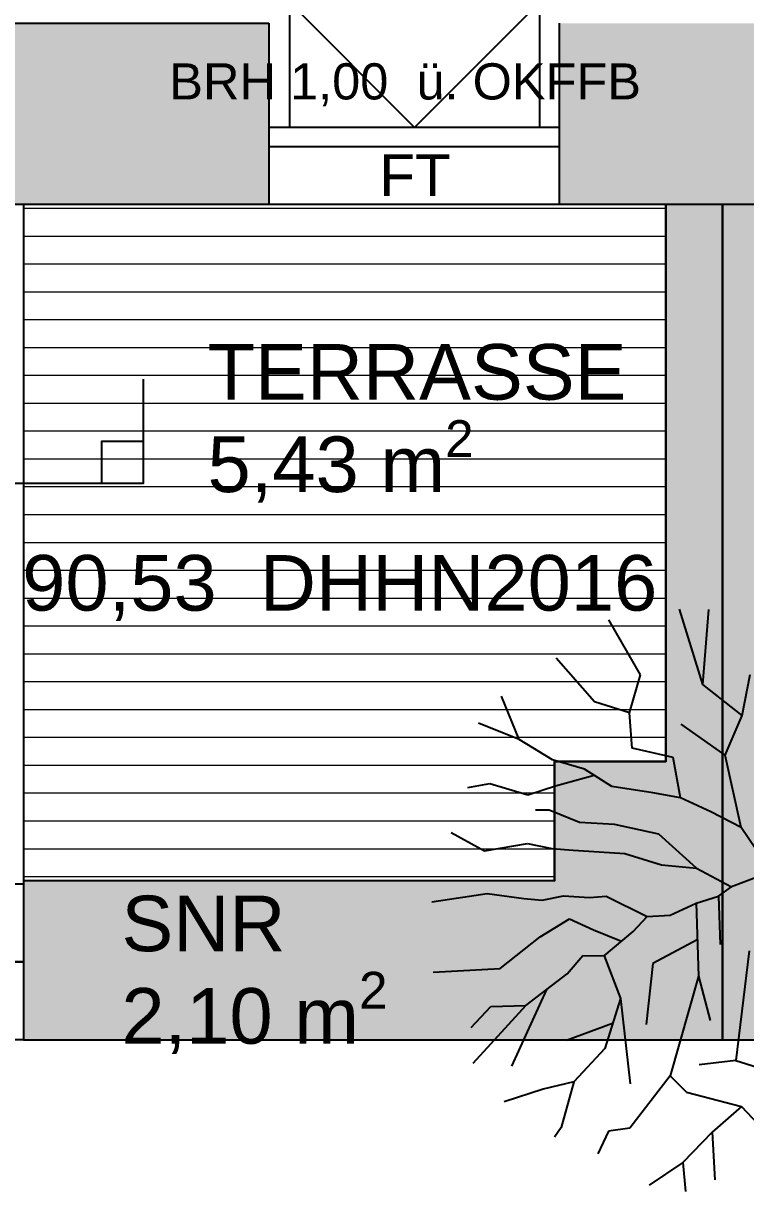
# Model space of a CAD drawing. Header units: centimetres. Extents: x 0 to 44.8, y 0 to 29.7.
# Drawn here: x 10.677 to 13.273, y 10.798 to 14.993 of the extents above; entities that cross this region are included whole.
import ezdxf
from ezdxf.xclip import XClip

# ---------------------------------------------------------------- set-up
doc = ezdxf.new("R2010")
doc.units = ezdxf.units.CM
doc.header["$MEASUREMENT"] = 0
doc.header["$XCLIPFRAME"] = 0
doc.linetypes.add('Strichlinie_ eng', pattern=[0.23, 0.15, -0.08])
for name, color, linetype in [('A-Bemaßung 1_100', 7, 'Continuous'), ('A-Bäume Pflanzen.Neu', 7, 'Continuous'), ('A-Fenster Türen', 7, 'Continuous'), ('A-Räume NEU.Neu', 7, 'Continuous'), ('A-Schraffuren', 7, 'Continuous'), ('A-Treppen', 7, 'Continuous'), ('FENSTERÖFFNUNG', 7, 'Continuous'), ('Layout-Zeichnung.Layout', 7, 'Continuous'), ('Neubau_A-Balkon.Neu', 7, 'Continuous'), ('Neubau_A-Fenster Türen', 7, 'Continuous'), ('Neubau_A-Treppen', 7, 'Continuous'), ('Neubau_A-Wand Aussen', 7, 'Continuous'), ('Wand', 7, 'Continuous')]:
    doc.layers.add(name, color=color, linetype=linetype)
doc.styles.add('ERSTELLTER_STIL_3', font='')
doc.styles.get('ERSTELLTER_STIL_3').set_extended_font_data('Arial')

# ---------------------------------------------------------------- blocks, each defined once
blk = doc.blocks.new('*X6')
at = {"layer": 'A-Räume NEU.Neu', "color": 33, "linetype": 'Continuous', "lineweight": 18, "ltscale": 10, "true_color": 0xa88f73}
for p, q in [((10.8315, 14.3279), (10.677, 14.3279)), ((10.8315, 14.3279), (10.677, 14.3279)), ((11.0815, 14.3279), (10.8315, 14.3279)), ((11.0815, 14.3279), (10.8315, 14.3279)), ((11.3315, 14.3279), (11.0815, 14.3279)), ((11.3315, 14.3279), (11.0815, 14.3279)), ((11.5815, 14.3279), (11.3315, 14.3279)), ((11.5815, 14.3279), (11.3315, 14.3279)), ((11.8315, 14.3279), (11.5815, 14.3279)), ((11.8315, 14.3279), (11.5815, 14.3279)), ((12.0815, 14.3279), (11.8315, 14.3279)), ((12.0815, 14.3279), (11.8315, 14.3279)), ((12.3315, 14.3279), (12.0815, 14.3279)), ((12.3315, 14.3279), (12.0815, 14.3279)), ((12.5815, 14.3279), (12.3315, 14.3279)), ((12.5815, 14.3279), (12.3315, 14.3279)), ((12.8315, 14.3279), (12.5815, 14.3279)), ((12.8315, 14.3279), (12.5815, 14.3279)), ((12.9861, 14.3279), (12.8315, 14.3279)), ((12.9861, 14.3279), (12.8315, 14.3279)), ((10.8315, 14.2279), (10.677, 14.2279)), ((10.8315, 14.2279), (10.677, 14.2279)), ((11.0815, 14.2279), (10.8315, 14.2279)), ((11.0815, 14.2279), (10.8315, 14.2279)), ((11.3315, 14.2279), (11.0815, 14.2279)), ((11.3315, 14.2279), (11.0815, 14.2279)), ((11.5815, 14.2279), (11.3315, 14.2279)), ((11.5815, 14.2279), (11.3315, 14.2279)), ((11.8315, 14.2279), (11.5815, 14.2279)), ((11.8315, 14.2279), (11.5815, 14.2279)), ((12.0815, 14.2279), (11.8315, 14.2279)), ((12.0815, 14.2279), (11.8315, 14.2279)), ((12.3315, 14.2279), (12.0815, 14.2279)), ((12.3315, 14.2279), (12.0815, 14.2279)), ((12.5815, 14.2279), (12.3315, 14.2279)), ((12.5815, 14.2279), (12.3315, 14.2279)), ((12.8315, 14.2279), (12.5815, 14.2279)), ((12.8315, 14.2279), (12.5815, 14.2279)), ((12.9861, 14.2279), (12.8315, 14.2279)), ((12.9861, 14.2279), (12.8315, 14.2279)), ((10.8315, 14.1279), (10.677, 14.1279)), ((10.8315, 14.1279), (10.677, 14.1279)), ((11.0815, 14.1279), (10.8315, 14.1279)), ((11.0815, 14.1279), (10.8315, 14.1279)), ((11.3315, 14.1279), (11.0815, 14.1279)), ((11.3315, 14.1279), (11.0815, 14.1279)), ((11.5815, 14.1279), (11.3315, 14.1279)), ((11.5815, 14.1279), (11.3315, 14.1279)), ((11.8315, 14.1279), (11.5815, 14.1279)), ((11.8315, 14.1279), (11.5815, 14.1279)), ((12.0815, 14.1279), (11.8315, 14.1279)), ((12.0815, 14.1279), (11.8315, 14.1279)), ((12.3315, 14.1279), (12.0815, 14.1279)), ((12.3315, 14.1279), (12.0815, 14.1279)), ((12.5815, 14.1279), (12.3315, 14.1279)), ((12.5815, 14.1279), (12.3315, 14.1279)), ((12.8315, 14.1279), (12.5815, 14.1279)), ((12.8315, 14.1279), (12.5815, 14.1279)), ((12.9861, 14.1279), (12.8315, 14.1279)), ((12.9861, 14.1279), (12.8315, 14.1279)), ((10.8315, 14.0279), (10.677, 14.0279)), ((10.8315, 14.0279), (10.677, 14.0279)), ((11.0815, 14.0279), (10.8315, 14.0279)), ((11.0815, 14.0279), (10.8315, 14.0279)), ((11.3315, 14.0279), (11.0815, 14.0279)), ((11.3315, 14.0279), (11.0815, 14.0279)), ((11.5815, 14.0279), (11.3315, 14.0279)), ((11.5815, 14.0279), (11.3315, 14.0279)), ((11.8315, 14.0279), (11.5815, 14.0279)), ((11.8315, 14.0279), (11.5815, 14.0279)), ((12.0815, 14.0279), (11.8315, 14.0279)), ((12.0815, 14.0279), (11.8315, 14.0279)), ((12.3315, 14.0279), (12.0815, 14.0279)), ((12.3315, 14.0279), (12.0815, 14.0279)), ((12.5815, 14.0279), (12.3315, 14.0279)), ((12.5815, 14.0279), (12.3315, 14.0279)), ((12.8315, 14.0279), (12.5815, 14.0279)), ((12.8315, 14.0279), (12.5815, 14.0279)), ((12.9861, 14.0279), (12.8315, 14.0279)), ((12.9861, 14.0279), (12.8315, 14.0279)), ((10.8315, 13.9279), (10.677, 13.9279)), ((10.8315, 13.9279), (10.677, 13.9279)), ((11.0815, 13.9279), (10.8315, 13.9279)), ((11.0815, 13.9279), (10.8315, 13.9279)), ((11.3315, 13.9279), (11.0815, 13.9279)), ((11.3315, 13.9279), (11.0815, 13.9279)), ((11.5815, 13.9279), (11.3315, 13.9279)), ((11.5815, 13.9279), (11.3315, 13.9279)), ((11.8315, 13.9279), (11.5815, 13.9279)), ((11.8315, 13.9279), (11.5815, 13.9279)), ((12.0815, 13.9279), (11.8315, 13.9279)), ((12.0815, 13.9279), (11.8315, 13.9279)), ((12.3315, 13.9279), (12.0815, 13.9279)), ((12.3315, 13.9279), (12.0815, 13.9279)), ((12.5815, 13.9279), (12.3315, 13.9279)), ((12.5815, 13.9279), (12.3315, 13.9279)), ((12.8315, 13.9279), (12.5815, 13.9279)), ((12.8315, 13.9279), (12.5815, 13.9279)), ((12.9861, 13.9279), (12.8315, 13.9279)), ((12.9861, 13.9279), (12.8315, 13.9279)), ((10.8315, 13.8279), (10.677, 13.8279)), ((10.8315, 13.8279), (10.677, 13.8279)), ((11.0815, 13.8279), (10.8315, 13.8279)), ((11.0815, 13.8279), (10.8315, 13.8279)), ((11.3315, 13.8279), (11.0815, 13.8279)), ((11.3315, 13.8279), (11.0815, 13.8279)), ((11.5815, 13.8279), (11.3315, 13.8279)), ((11.5815, 13.8279), (11.3315, 13.8279)), ((11.8315, 13.8279), (11.5815, 13.8279)), ((11.8315, 13.8279), (11.5815, 13.8279)), ((12.0815, 13.8279), (11.8315, 13.8279)), ((12.0815, 13.8279), (11.8315, 13.8279)), ((12.3315, 13.8279), (12.0815, 13.8279)), ((12.3315, 13.8279), (12.0815, 13.8279)), ((12.5815, 13.8279), (12.3315, 13.8279)), ((12.5815, 13.8279), (12.3315, 13.8279)), ((12.8315, 13.8279), (12.5815, 13.8279)), ((12.8315, 13.8279), (12.5815, 13.8279)), ((12.9861, 13.8279), (12.8315, 13.8279)), ((12.9861, 13.8279), (12.8315, 13.8279)), ((10.8315, 13.7279), (10.677, 13.7279)), ((10.8315, 13.7279), (10.677, 13.7279)), ((11.0815, 13.7279), (10.8315, 13.7279)), ((11.0815, 13.7279), (10.8315, 13.7279)), ((11.3315, 13.7279), (11.0815, 13.7279)), ((11.3315, 13.7279), (11.0815, 13.7279)), ((11.5815, 13.7279), (11.3315, 13.7279)), ((11.5815, 13.7279), (11.3315, 13.7279)), ((11.8315, 13.7279), (11.5815, 13.7279)), ((11.8315, 13.7279), (11.5815, 13.7279)), ((12.0815, 13.7279), (11.8315, 13.7279)), ((12.0815, 13.7279), (11.8315, 13.7279)), ((12.3315, 13.7279), (12.0815, 13.7279)), ((12.3315, 13.7279), (12.0815, 13.7279)), ((12.5815, 13.7279), (12.3315, 13.7279)), ((12.5815, 13.7279), (12.3315, 13.7279)), ((12.8315, 13.7279), (12.5815, 13.7279)), ((12.8315, 13.7279), (12.5815, 13.7279)), ((12.9861, 13.7279), (12.8315, 13.7279)), ((12.9861, 13.7279), (12.8315, 13.7279)), ((10.8315, 13.6279), (10.677, 13.6279)), ((10.8315, 13.6279), (10.677, 13.6279)), ((11.0815, 13.6279), (10.8315, 13.6279)), ((11.0815, 13.6279), (10.8315, 13.6279)), ((11.3315, 13.6279), (11.0815, 13.6279)), ((11.3315, 13.6279), (11.0815, 13.6279)), ((11.5815, 13.6279), (11.3315, 13.6279)), ((11.5815, 13.6279), (11.3315, 13.6279)), ((11.8315, 13.6279), (11.5815, 13.6279)), ((11.8315, 13.6279), (11.5815, 13.6279)), ((12.0815, 13.6279), (11.8315, 13.6279)), ((12.0815, 13.6279), (11.8315, 13.6279)), ((12.3315, 13.6279), (12.0815, 13.6279)), ((12.3315, 13.6279), (12.0815, 13.6279)), ((12.5815, 13.6279), (12.3315, 13.6279)), ((12.5815, 13.6279), (12.3315, 13.6279)), ((12.8315, 13.6279), (12.5815, 13.6279)), ((12.8315, 13.6279), (12.5815, 13.6279)), ((12.9861, 13.6279), (12.8315, 13.6279)), ((12.9861, 13.6279), (12.8315, 13.6279)), ((10.8315, 13.5279), (10.677, 13.5279)), ((10.8315, 13.5279), (10.677, 13.5279)), ((11.0815, 13.5279), (10.8315, 13.5279)), ((11.0815, 13.5279), (10.8315, 13.5279)), ((11.3315, 13.5279), (11.0815, 13.5279)), ((11.3315, 13.5279), (11.0815, 13.5279)), ((11.5815, 13.5279), (11.3315, 13.5279)), ((11.5815, 13.5279), (11.3315, 13.5279)), ((11.8315, 13.5279), (11.5815, 13.5279)), ((11.8315, 13.5279), (11.5815, 13.5279)), ((12.0815, 13.5279), (11.8315, 13.5279)), ((12.0815, 13.5279), (11.8315, 13.5279)), ((12.3315, 13.5279), (12.0815, 13.5279)), ((12.3315, 13.5279), (12.0815, 13.5279)), ((12.5815, 13.5279), (12.3315, 13.5279)), ((12.5815, 13.5279), (12.3315, 13.5279)), ((12.8315, 13.5279), (12.5815, 13.5279)), ((12.8315, 13.5279), (12.5815, 13.5279)), ((12.9861, 13.5279), (12.8315, 13.5279)), ((12.9861, 13.5279), (12.8315, 13.5279)), ((10.8315, 13.4279), (10.677, 13.4279)), ((10.8315, 13.4279), (10.677, 13.4279)), ((11.0815, 13.4279), (10.8315, 13.4279)), ((11.0815, 13.4279), (10.8315, 13.4279)), ((11.3315, 13.4279), (11.0815, 13.4279)), ((11.3315, 13.4279), (11.0815, 13.4279)), ((11.5815, 13.4279), (11.3315, 13.4279)), ((11.5815, 13.4279), (11.3315, 13.4279)), ((11.8315, 13.4279), (11.5815, 13.4279)), ((11.8315, 13.4279), (11.5815, 13.4279)), ((12.0815, 13.4279), (11.8315, 13.4279)), ((12.0815, 13.4279), (11.8315, 13.4279)), ((12.3315, 13.4279), (12.0815, 13.4279)), ((12.3315, 13.4279), (12.0815, 13.4279)), ((12.5815, 13.4279), (12.3315, 13.4279)), ((12.5815, 13.4279), (12.3315, 13.4279)), ((12.8315, 13.4279), (12.5815, 13.4279)), ((12.8315, 13.4279), (12.5815, 13.4279)), ((12.9861, 13.4279), (12.8315, 13.4279)), ((12.9861, 13.4279), (12.8315, 13.4279)), ((10.8315, 13.3279), (10.677, 13.3279)), ((10.8315, 13.3279), (10.677, 13.3279)), ((11.0815, 13.3279), (10.8315, 13.3279)), ((11.0815, 13.3279), (10.8315, 13.3279)), ((11.3315, 13.3279), (11.0815, 13.3279)), ((11.3315, 13.3279), (11.0815, 13.3279)), ((11.5815, 13.3279), (11.3315, 13.3279)), ((11.5815, 13.3279), (11.3315, 13.3279)), ((11.8315, 13.3279), (11.5815, 13.3279)), ((11.8315, 13.3279), (11.5815, 13.3279)), ((12.0815, 13.3279), (11.8315, 13.3279)), ((12.0815, 13.3279), (11.8315, 13.3279)), ((12.3315, 13.3279), (12.0815, 13.3279)), ((12.3315, 13.3279), (12.0815, 13.3279)), ((12.5815, 13.3279), (12.3315, 13.3279)), ((12.5815, 13.3279), (12.3315, 13.3279)), ((12.8315, 13.3279), (12.5815, 13.3279)), ((12.8315, 13.3279), (12.5815, 13.3279)), ((12.9861, 13.3279), (12.8315, 13.3279)), ((12.9861, 13.3279), (12.8315, 13.3279)), ((10.8315, 13.2279), (10.677, 13.2279)), ((10.8315, 13.2279), (10.677, 13.2279)), ((11.0815, 13.2279), (10.8315, 13.2279)), ((11.0815, 13.2279), (10.8315, 13.2279)), ((11.3315, 13.2279), (11.0815, 13.2279)), ((11.3315, 13.2279), (11.0815, 13.2279)), ((11.5815, 13.2279), (11.3315, 13.2279)), ((11.5815, 13.2279), (11.3315, 13.2279)), ((11.8315, 13.2279), (11.5815, 13.2279)), ((11.8315, 13.2279), (11.5815, 13.2279)), ((12.0815, 13.2279), (11.8315, 13.2279)), ((12.0815, 13.2279), (11.8315, 13.2279)), ((12.3315, 13.2279), (12.0815, 13.2279)), ((12.3315, 13.2279), (12.0815, 13.2279)), ((12.5815, 13.2279), (12.3315, 13.2279)), ((12.5815, 13.2279), (12.3315, 13.2279)), ((12.8315, 13.2279), (12.5815, 13.2279)), ((12.8315, 13.2279), (12.5815, 13.2279)), ((12.9861, 13.2279), (12.8315, 13.2279)), ((12.9861, 13.2279), (12.8315, 13.2279)), ((10.8315, 13.1279), (10.677, 13.1279)), ((10.8315, 13.1279), (10.677, 13.1279)), ((11.0815, 13.1279), (10.8315, 13.1279)), ((11.0815, 13.1279), (10.8315, 13.1279)), ((11.3315, 13.1279), (11.0815, 13.1279)), ((11.3315, 13.1279), (11.0815, 13.1279)), ((11.5815, 13.1279), (11.3315, 13.1279)), ((11.5815, 13.1279), (11.3315, 13.1279)), ((11.8315, 13.1279), (11.5815, 13.1279)), ((11.8315, 13.1279), (11.5815, 13.1279)), ((12.0815, 13.1279), (11.8315, 13.1279)), ((12.0815, 13.1279), (11.8315, 13.1279)), ((12.3315, 13.1279), (12.0815, 13.1279)), ((12.3315, 13.1279), (12.0815, 13.1279)), ((12.5815, 13.1279), (12.3315, 13.1279)), ((12.5815, 13.1279), (12.3315, 13.1279)), ((12.8315, 13.1279), (12.5815, 13.1279)), ((12.8315, 13.1279), (12.5815, 13.1279)), ((12.9861, 13.1279), (12.8315, 13.1279)), ((12.9861, 13.1279), (12.8315, 13.1279)), ((10.8315, 13.0279), (10.677, 13.0279)), ((10.8315, 13.0279), (10.677, 13.0279)), ((11.0815, 13.0279), (10.8315, 13.0279)), ((11.0815, 13.0279), (10.8315, 13.0279)), ((11.3315, 13.0279), (11.0815, 13.0279)), ((11.3315, 13.0279), (11.0815, 13.0279)), ((11.5815, 13.0279), (11.3315, 13.0279)), ((11.5815, 13.0279), (11.3315, 13.0279)), ((11.8315, 13.0279), (11.5815, 13.0279)), ((11.8315, 13.0279), (11.5815, 13.0279)), ((12.0815, 13.0279), (11.8315, 13.0279)), ((12.0815, 13.0279), (11.8315, 13.0279)), ((12.3315, 13.0279), (12.0815, 13.0279)), ((12.3315, 13.0279), (12.0815, 13.0279)), ((12.5815, 13.0279), (12.3315, 13.0279)), ((12.5815, 13.0279), (12.3315, 13.0279)), ((12.8315, 13.0279), (12.5815, 13.0279)), ((12.8315, 13.0279), (12.5815, 13.0279)), ((12.9861, 13.0279), (12.8315, 13.0279)), ((12.9861, 13.0279), (12.8315, 13.0279)), ((10.8315, 12.9279), (10.677, 12.9279)), ((10.8315, 12.9279), (10.677, 12.9279)), ((11.0815, 12.9279), (10.8315, 12.9279)), ((11.0815, 12.9279), (10.8315, 12.9279)), ((11.3315, 12.9279), (11.0815, 12.9279)), ((11.3315, 12.9279), (11.0815, 12.9279)), ((11.5815, 12.9279), (11.3315, 12.9279)), ((11.5815, 12.9279), (11.3315, 12.9279)), ((11.8315, 12.9279), (11.5815, 12.9279)), ((11.8315, 12.9279), (11.5815, 12.9279)), ((12.0815, 12.9279), (11.8315, 12.9279)), ((12.0815, 12.9279), (11.8315, 12.9279)), ((12.3315, 12.9279), (12.0815, 12.9279)), ((12.3315, 12.9279), (12.0815, 12.9279)), ((12.5815, 12.9279), (12.3315, 12.9279)), ((12.5815, 12.9279), (12.3315, 12.9279)), ((12.8315, 12.9279), (12.5815, 12.9279)), ((12.8315, 12.9279), (12.5815, 12.9279)), ((12.9861, 12.9279), (12.8315, 12.9279)), ((12.9861, 12.9279), (12.8315, 12.9279)), ((10.8315, 12.8279), (10.677, 12.8279)), ((10.8315, 12.8279), (10.677, 12.8279)), ((11.0815, 12.8279), (10.8315, 12.8279)), ((11.0815, 12.8279), (10.8315, 12.8279)), ((11.3315, 12.8279), (11.0815, 12.8279)), ((11.3315, 12.8279), (11.0815, 12.8279)), ((11.5815, 12.8279), (11.3315, 12.8279)), ((11.5815, 12.8279), (11.3315, 12.8279)), ((11.8315, 12.8279), (11.5815, 12.8279)), ((11.8315, 12.8279), (11.5815, 12.8279)), ((12.0815, 12.8279), (11.8315, 12.8279)), ((12.0815, 12.8279), (11.8315, 12.8279)), ((12.3315, 12.8279), (12.0815, 12.8279)), ((12.3315, 12.8279), (12.0815, 12.8279)), ((12.5815, 12.8279), (12.3315, 12.8279)), ((12.5815, 12.8279), (12.3315, 12.8279)), ((12.8315, 12.8279), (12.5815, 12.8279)), ((12.8315, 12.8279), (12.5815, 12.8279)), ((12.9861, 12.8279), (12.8315, 12.8279)), ((12.9861, 12.8279), (12.8315, 12.8279)), ((10.8315, 12.7279), (10.677, 12.7279)), ((10.8315, 12.7279), (10.677, 12.7279)), ((11.0815, 12.7279), (10.8315, 12.7279)), ((11.0815, 12.7279), (10.8315, 12.7279)), ((11.3315, 12.7279), (11.0815, 12.7279)), ((11.3315, 12.7279), (11.0815, 12.7279)), ((11.5815, 12.7279), (11.3315, 12.7279)), ((11.5815, 12.7279), (11.3315, 12.7279)), ((11.8315, 12.7279), (11.5815, 12.7279)), ((11.8315, 12.7279), (11.5815, 12.7279)), ((12.0815, 12.7279), (11.8315, 12.7279)), ((12.0815, 12.7279), (11.8315, 12.7279)), ((12.3315, 12.7279), (12.0815, 12.7279)), ((12.3315, 12.7279), (12.0815, 12.7279)), ((12.5815, 12.7279), (12.3315, 12.7279)), ((12.5815, 12.7279), (12.3315, 12.7279)), ((12.8315, 12.7279), (12.5815, 12.7279)), ((12.8315, 12.7279), (12.5815, 12.7279)), ((12.9861, 12.7279), (12.8315, 12.7279)), ((12.9861, 12.7279), (12.8315, 12.7279)), ((10.8315, 12.6279), (10.677, 12.6279)), ((10.8315, 12.6279), (10.677, 12.6279)), ((11.0815, 12.6279), (10.8315, 12.6279)), ((11.0815, 12.6279), (10.8315, 12.6279)), ((11.3315, 12.6279), (11.0815, 12.6279)), ((11.3315, 12.6279), (11.0815, 12.6279)), ((11.5815, 12.6279), (11.3315, 12.6279)), ((11.5815, 12.6279), (11.3315, 12.6279)), ((11.8315, 12.6279), (11.5815, 12.6279)), ((11.8315, 12.6279), (11.5815, 12.6279)), ((12.0815, 12.6279), (11.8315, 12.6279)), ((12.0815, 12.6279), (11.8315, 12.6279)), ((12.3315, 12.6279), (12.0815, 12.6279)), ((12.3315, 12.6279), (12.0815, 12.6279)), ((12.5815, 12.6279), (12.3315, 12.6279)), ((12.5815, 12.6279), (12.3315, 12.6279)), ((12.8315, 12.6279), (12.5815, 12.6279)), ((12.8315, 12.6279), (12.5815, 12.6279)), ((12.9861, 12.6279), (12.8315, 12.6279)), ((12.9861, 12.6279), (12.8315, 12.6279)), ((10.8315, 12.5279), (10.677, 12.5279)), ((10.8315, 12.5279), (10.677, 12.5279)), ((11.0815, 12.5279), (10.8315, 12.5279)), ((11.0815, 12.5279), (10.8315, 12.5279)), ((11.3315, 12.5279), (11.0815, 12.5279)), ((11.3315, 12.5279), (11.0815, 12.5279)), ((11.5815, 12.5279), (11.3315, 12.5279)), ((11.5815, 12.5279), (11.3315, 12.5279)), ((11.8315, 12.5279), (11.5815, 12.5279)), ((11.8315, 12.5279), (11.5815, 12.5279)), ((12.0815, 12.5279), (11.8315, 12.5279)), ((12.0815, 12.5279), (11.8315, 12.5279)), ((12.3315, 12.5279), (12.0815, 12.5279)), ((12.3315, 12.5279), (12.0815, 12.5279)), ((12.5815, 12.5279), (12.3315, 12.5279)), ((12.5815, 12.5279), (12.3315, 12.5279)), ((12.8315, 12.5279), (12.5815, 12.5279)), ((12.8315, 12.5279), (12.5815, 12.5279)), ((12.9861, 12.5279), (12.8315, 12.5279)), ((12.9861, 12.5279), (12.8315, 12.5279)), ((10.8315, 12.4279), (10.677, 12.4279)), ((10.8315, 12.4279), (10.677, 12.4279)), ((11.0815, 12.4279), (10.8315, 12.4279)), ((11.0815, 12.4279), (10.8315, 12.4279)), ((11.3315, 12.4279), (11.0815, 12.4279)), ((11.3315, 12.4279), (11.0815, 12.4279)), ((11.5815, 12.4279), (11.3315, 12.4279)), ((11.5815, 12.4279), (11.3315, 12.4279)), ((11.8315, 12.4279), (11.5815, 12.4279)), ((11.8315, 12.4279), (11.5815, 12.4279)), ((12.0815, 12.4279), (11.8315, 12.4279)), ((12.0815, 12.4279), (11.8315, 12.4279)), ((12.3315, 12.4279), (12.0815, 12.4279)), ((12.3315, 12.4279), (12.0815, 12.4279)), ((12.5815, 12.4279), (12.3315, 12.4279)), ((12.5815, 12.4279), (12.3315, 12.4279)), ((12.8315, 12.4279), (12.5815, 12.4279)), ((12.8315, 12.4279), (12.5815, 12.4279)), ((12.9861, 12.4279), (12.8315, 12.4279)), ((12.9861, 12.4279), (12.8315, 12.4279)), ((10.8315, 12.3279), (10.677, 12.3279)), ((10.8315, 12.3279), (10.677, 12.3279)), ((11.0815, 12.3279), (10.8315, 12.3279)), ((11.0815, 12.3279), (10.8315, 12.3279)), ((11.3315, 12.3279), (11.0815, 12.3279)), ((11.3315, 12.3279), (11.0815, 12.3279)), ((11.5815, 12.3279), (11.3315, 12.3279)), ((11.5815, 12.3279), (11.3315, 12.3279)), ((11.8315, 12.3279), (11.5815, 12.3279)), ((11.8315, 12.3279), (11.5815, 12.3279)), ((12.0815, 12.3279), (11.8315, 12.3279)), ((12.0815, 12.3279), (11.8315, 12.3279)), ((12.3315, 12.3279), (12.0815, 12.3279)), ((12.3315, 12.3279), (12.0815, 12.3279)), ((12.5815, 12.3279), (12.3315, 12.3279)), ((12.5815, 12.3279), (12.3315, 12.3279)), ((12.5861, 12.3279), (12.5815, 12.3279)), ((12.5861, 12.3279), (12.5815, 12.3279)), ((10.8315, 12.2279), (10.677, 12.2279)), ((10.8315, 12.2279), (10.677, 12.2279)), ((11.0815, 12.2279), (10.8315, 12.2279)), ((11.0815, 12.2279), (10.8315, 12.2279)), ((11.3315, 12.2279), (11.0815, 12.2279)), ((11.3315, 12.2279), (11.0815, 12.2279)), ((11.5815, 12.2279), (11.3315, 12.2279)), ((11.5815, 12.2279), (11.3315, 12.2279)), ((11.8315, 12.2279), (11.5815, 12.2279)), ((11.8315, 12.2279), (11.5815, 12.2279)), ((12.0815, 12.2279), (11.8315, 12.2279)), ((12.0815, 12.2279), (11.8315, 12.2279)), ((12.3315, 12.2279), (12.0815, 12.2279)), ((12.3315, 12.2279), (12.0815, 12.2279)), ((12.5815, 12.2279), (12.3315, 12.2279)), ((12.5815, 12.2279), (12.3315, 12.2279)), ((12.5861, 12.2279), (12.5815, 12.2279)), ((12.5861, 12.2279), (12.5815, 12.2279)), ((10.8315, 12.1279), (10.677, 12.1279)), ((10.8315, 12.1279), (10.677, 12.1279)), ((11.0815, 12.1279), (10.8315, 12.1279)), ((11.0815, 12.1279), (10.8315, 12.1279)), ((11.3315, 12.1279), (11.0815, 12.1279)), ((11.3315, 12.1279), (11.0815, 12.1279)), ((11.5815, 12.1279), (11.3315, 12.1279)), ((11.5815, 12.1279), (11.3315, 12.1279)), ((11.8315, 12.1279), (11.5815, 12.1279)), ((11.8315, 12.1279), (11.5815, 12.1279)), ((12.0815, 12.1279), (11.8315, 12.1279)), ((12.0815, 12.1279), (11.8315, 12.1279)), ((12.3315, 12.1279), (12.0815, 12.1279)), ((12.3315, 12.1279), (12.0815, 12.1279)), ((12.5815, 12.1279), (12.3315, 12.1279)), ((12.5815, 12.1279), (12.3315, 12.1279)), ((12.5861, 12.1279), (12.5815, 12.1279)), ((12.5861, 12.1279), (12.5815, 12.1279)), ((10.8315, 12.0279), (10.677, 12.0279)), ((10.8315, 12.0279), (10.677, 12.0279)), ((11.0815, 12.0279), (10.8315, 12.0279)), ((11.0815, 12.0279), (10.8315, 12.0279)), ((11.3315, 12.0279), (11.0815, 12.0279)), ((11.3315, 12.0279), (11.0815, 12.0279)), ((11.5815, 12.0279), (11.3315, 12.0279)), ((11.5815, 12.0279), (11.3315, 12.0279)), ((11.8315, 12.0279), (11.5815, 12.0279)), ((11.8315, 12.0279), (11.5815, 12.0279)), ((12.0815, 12.0279), (11.8315, 12.0279)), ((12.0815, 12.0279), (11.8315, 12.0279)), ((12.3315, 12.0279), (12.0815, 12.0279)), ((12.3315, 12.0279), (12.0815, 12.0279)), ((12.5815, 12.0279), (12.3315, 12.0279)), ((12.5815, 12.0279), (12.3315, 12.0279)), ((12.5861, 12.0279), (12.5815, 12.0279)), ((12.5861, 12.0279), (12.5815, 12.0279)), ((10.8315, 11.9279), (10.677, 11.9279)), ((10.8315, 11.9279), (10.677, 11.9279)), ((11.0815, 11.9279), (10.8315, 11.9279)), ((11.0815, 11.9279), (10.8315, 11.9279)), ((11.3315, 11.9279), (11.0815, 11.9279)), ((11.3315, 11.9279), (11.0815, 11.9279)), ((11.5815, 11.9279), (11.3315, 11.9279)), ((11.5815, 11.9279), (11.3315, 11.9279)), ((11.8315, 11.9279), (11.5815, 11.9279)), ((11.8315, 11.9279), (11.5815, 11.9279)), ((12.0815, 11.9279), (11.8315, 11.9279)), ((12.0815, 11.9279), (11.8315, 11.9279)), ((12.3315, 11.9279), (12.0815, 11.9279)), ((12.3315, 11.9279), (12.0815, 11.9279)), ((12.5815, 11.9279), (12.3315, 11.9279)), ((12.5815, 11.9279), (12.3315, 11.9279)), ((12.5861, 11.9279), (12.5815, 11.9279)), ((12.5861, 11.9279), (12.5815, 11.9279))]:
    blk.add_line(p, q, dxfattribs=at)
blk = doc.blocks.new('Zeichnung_2_1', base_point=(5.8793, 14.2345))
at = {"layer": 'A-Schraffuren', "linetype": 'Continuous', "lineweight": 13}
for points in [[(11.5597, 14.3417), (11.5597, 14.9929), (10.422, 14.9929), (10.422, 14.3417)], [(12.6046, 14.9929), (12.6046, 14.3417), (13.743, 14.3417), (13.743, 14.9929), (12.9781, 14.9929)]]:
    blk.add_hatch(color=9, dxfattribs=at).paths.add_polyline_path(points)
at = {"layer": 'A-Treppen', "linetype": 'Continuous', "lineweight": 0, "true_color": 0x2b3322}
for points in [[(13.1895, 14.3417), (12.9861, 14.3417), (12.9861, 12.3423), (12.5861, 12.3423), (12.5861, 11.9142), (10.677, 11.9142), (10.677, 11.3423), (13.1895, 11.3423)], [(13.793, 11.3423), (13.793, 12.3423), (13.393, 12.3423), (13.393, 14.3417), (13.1895, 14.3417), (13.1895, 11.3423)]]:
    blk.add_hatch(color=250, dxfattribs=at).paths.add_polyline_path(points)
at = {"layer": 'A-Bäume Pflanzen.Neu', "color": 7, "linetype": 'Continuous', "lineweight": 25, "ltscale": 10}
for p, q in [((13.1193, 12.6182), (13.0357, 12.8889)), ((13.1193, 12.6182), (13.141, 12.888)), ((12.8949, 12.6533), (12.7808, 12.8508)), ((12.7294, 12.5563), (12.5922, 12.7133)), ((12.8551, 12.5167), (12.8949, 12.6533)), ((13.2608, 12.5072), (13.2897, 12.6549)), ((13.2608, 12.5072), (13.1193, 12.6182)), ((12.4594, 12.4208), (12.395, 12.5769)), ((12.8551, 12.5167), (12.7294, 12.5563)), ((12.8649, 12.3905), (12.8551, 12.5167)), ((13.1991, 12.3652), (13.2608, 12.5072)), ((12.4594, 12.4208), (12.3128, 12.4795)), ((13.1991, 12.3652), (13.0412, 12.4764)), ((12.5793, 12.3483), (12.4594, 12.4208)), ((13.0126, 12.3561), (12.8649, 12.3905)), ((12.6941, 12.3143), (12.5793, 12.3483)), ((13.0386, 12.2122), (13.0126, 12.3561)), ((13.2568, 12.1058), (13.1991, 12.3652)), ((12.5894, 12.255), (12.7285, 12.2928)), ((12.7922, 12.253), (12.6941, 12.3143)), ((12.2747, 12.2488), (12.3537, 12.2628)), ((12.3537, 12.2628), (12.4904, 12.2231)), ((12.4904, 12.2231), (12.5894, 12.255)), ((12.94, 12.2296), (12.7922, 12.253)), ((13.0386, 12.2122), (12.94, 12.2296)), ((13.1477, 12.1618), (13.0386, 12.2122)), ((12.5666, 12.1675), (12.5172, 12.168)), ((12.6758, 12.1226), (12.5666, 12.1675)), ((13.2568, 12.1058), (13.1477, 12.1618)), ((12.215, 12.0872), (12.3348, 12.0217)), ((12.8018, 12.1158), (12.6758, 12.1226)), ((12.9605, 12.0814), (12.8018, 12.1158)), ((13.3649, 11.9458), (13.2568, 12.1058)), ((12.3348, 12.0217), (12.4886, 12.0476)), ((12.4886, 12.0476), (12.5762, 12.0303)), ((13.0964, 11.9594), (12.9605, 12.0814)), ((12.5762, 12.0303), (12.6529, 12.0241)), ((12.6529, 12.0241), (12.746, 12.0177)), ((12.746, 12.0177), (12.8392, 12.0113)), ((12.8392, 12.0113), (12.9704, 11.9716)), ((12.9704, 11.9716), (13.0964, 11.9594)), ((13.0964, 11.9594), (13.2218, 11.8924)), ((13.3649, 11.9458), (13.2218, 11.8924)), ((13.176, 11.8588), (13.2218, 11.8924)), ((12.1448, 11.8386), (12.3443, 11.8681)), ((12.3443, 11.8681), (12.4757, 11.8504)), ((12.4757, 11.8504), (12.5414, 11.8442)), ((12.5414, 11.8442), (12.6184, 11.8599)), ((12.6184, 11.8599), (12.7115, 11.8535)), ((12.7115, 11.8535), (12.7719, 11.8584)), ((12.7719, 11.8584), (12.9192, 11.7857)), ((13.0015, 11.7904), (13.0951, 11.8333)), ((13.0951, 11.8333), (13.176, 11.8588)), ((13.0951, 11.8333), (13.1035, 11.5711)), ((13.176, 11.8588), (13.1814, 11.6855)), ((12.9192, 11.7857), (13.0015, 11.7904)), ((12.5347, 11.7127), (12.6395, 11.7775)), ((12.6395, 11.7775), (12.7268, 11.7382)), ((12.8693, 11.7313), (12.9192, 11.7857)), ((12.391, 11.599), (12.5347, 11.7127)), ((12.7268, 11.7382), (12.8271, 11.6965)), ((12.7643, 11.6447), (12.8693, 11.7313)), ((13.0993, 11.7022), (12.9395, 11.6166)), ((13.2853, 11.6625), (13.2376, 11.2682)), ((12.632, 11.5802), (12.6875, 11.6454)), ((12.6875, 11.6454), (12.7643, 11.6447)), ((12.7643, 11.6447), (12.8231, 11.4916)), ((12.1496, 11.5861), (12.391, 11.599)), ((12.4829, 11.4665), (12.632, 11.5802)), ((12.9395, 11.6166), (12.9154, 11.3975)), ((13.1035, 11.5711), (13.0013, 11.213)), ((13.1035, 11.5711), (13.1458, 11.4117)), ((12.5575, 11.5233), (12.4314, 11.2488)), ((12.2865, 11.3872), (12.3567, 11.4623)), ((12.4829, 11.4665), (12.2931, 11.2581)), ((12.3567, 11.4623), (12.4829, 11.4665)), ((12.8231, 11.4916), (12.7665, 11.3113)), ((12.8231, 11.4916), (12.8584, 11.1842)), ((12.7948, 11.4015), (12.6297, 11.34)), ((12.7665, 11.3113), (12.6556, 11.1917)), ((13.2376, 11.2682), (13.1058, 11.2531)), ((13.2376, 11.2682), (13.4398, 11.2059)), ((13.0013, 11.213), (12.8569, 11.0253)), ((13.061, 11.1548), (13.0013, 11.213)), ((12.5457, 11.1654), (12.405, 11.12)), ((12.6556, 11.1917), (12.5457, 11.1654)), ((12.6556, 11.1917), (12.6101, 11.0277)), ((13.061, 11.1548), (13.2579, 11.1035)), ((13.2579, 11.1035), (13.1528, 11.0114)), ((13.2579, 11.1035), (13.3718, 10.9818)), ((12.6101, 11.0277), (12.5864, 10.9929)), ((12.78, 11.015), (12.7415, 10.933)), ((12.8569, 11.0253), (12.78, 11.015)), ((13.1528, 11.0114), (13.0476, 10.9027)), ((13.1528, 11.0114), (13.1626, 10.8404)), ((13.0476, 10.9027), (12.9259, 10.8207)), ((13.0476, 10.9027), (13.0563, 10.7977))]:
    blk.add_line(p, q, dxfattribs=at)
at = {"layer": 'A-Räume NEU.Neu', "color": 7, "linetype": 'Continuous', "lineweight": 25, "ltscale": 10, "flags": 128}
blk.add_lwpolyline([(10.677, 11.9144), (12.5861, 11.9142), (12.5861, 12.3423), (12.9861, 12.3423), (12.9861, 14.3417), (10.677, 14.3417)], close=True, dxfattribs=at)
at = {"layer": 'A-Treppen', "color": 7, "linetype": 'Continuous', "lineweight": 25, "ltscale": 10, "flags": 128}
for points in [[(13.1895, 14.3417), (12.9861, 14.3417), (12.9861, 12.3423), (12.5861, 12.3423), (12.5861, 11.9142), (10.677, 11.9142), (10.677, 11.3423), (13.1895, 11.3423)], [(13.793, 11.3423), (13.793, 12.3423), (13.393, 12.3423), (13.393, 14.3417), (13.1895, 14.3417), (13.1895, 11.3423)]]:
    blk.add_lwpolyline(points, close=True, dxfattribs=at)
at = {"layer": 'FENSTERÖFFNUNG', "color": 7, "linetype": 'Continuous', "lineweight": 25, "ltscale": 10}
blk.add_line((12.6046, 14.3417), (11.5597, 14.3417), dxfattribs=at)
at = {"layer": 'Neubau_A-Balkon.Neu', "color": 7, "linetype": 'Continuous', "lineweight": 25, "ltscale": 10, "flags": 128}
blk.add_lwpolyline([(10.9583, 13.3417), (11.1083, 13.3417), (11.1083, 13.4917), (10.9583, 13.4917)], close=True, dxfattribs=at)
at = {"layer": 'Neubau_A-Fenster Türen', "color": 7, "linetype": 'Continuous', "lineweight": 25, "ltscale": 10}
for p, q in [((12.6046, 14.619), (11.5597, 14.619)), ((12.6046, 14.549), (11.5597, 14.549))]:
    blk.add_line(p, q, dxfattribs=at)
at = {"layer": 'Neubau_A-Fenster Türen', "color": 7, "linetype": 'Continuous', "lineweight": 25, "ltscale": 10, "flags": 128}
blk.add_lwpolyline([(12.5334, 14.619), (12.5334, 15.069), (12.0834, 14.619), (11.6334, 15.069), (11.6334, 14.619)], dxfattribs=at)
at = {"layer": 'Neubau_A-Treppen', "color": 7, "linetype": 'Continuous', "lineweight": 25, "ltscale": 10, "flags": 128}
for points in [[(10.677, 11.6226), (9.077, 11.6226), (9.077, 11.9026), (10.677, 11.9026)], [(10.677, 11.3426), (9.077, 11.3426), (9.077, 11.6226), (10.677, 11.6226)]]:
    blk.add_lwpolyline(points, close=True, dxfattribs=at)
at = {"layer": 'Neubau_A-Wand Aussen', "color": 7, "linetype": 'Strichlinie_ eng', "lineweight": 25, "ltscale": 10, "flags": 128}
blk.add_lwpolyline([(8.6818, 14.3417), (8.6818, 13.3417), (11.1083, 13.3417), (11.1083, 14.3417)], close=True, dxfattribs=at)
at = {"layer": 'Wand', "color": 7, "linetype": 'Continuous', "lineweight": 25, "ltscale": 10, "flags": 128}
blk.add_lwpolyline([(13.743, 15.01), (13.743, 14.3417), (12.6046, 14.3417), (12.6046, 14.9929)], dxfattribs=at)
blk.add_lwpolyline([(11.5597, 14.9929), (11.5597, 14.3417), (10.422, 14.3417), (10.422, 14.9929)], close=True, dxfattribs=at)
at = {"layer": 'A-Bemaßung 1_100', "color": 7, "linetype": 'Continuous', "lineweight": 13, "ltscale": 10}
blk.add_blockref('*X6', (0, 0), dxfattribs=at)
at = {"layer": 'A-Bemaßung 1_100', "color": 7, "linetype": 'Continuous', "lineweight": 25, "insert": (9.5699, 12.8466), "char_height": 0.2, "width": 3.31886, "attachment_point": 7, "style": 'ERSTELLTER_STIL_3'}
blk.add_mtext('\\A1;{\\pql;\\fArial|b0|i0|c0|p38;+0,17  = 90,53  DHHN2016}', dxfattribs=at)
at = {"layer": 'A-Fenster Türen', "color": 7, "linetype": 'Continuous', "lineweight": 25, "style": 'ERSTELLTER_STIL_3'}
for s, insert, char_height, attachment_point in [('\\A1;{\\pql;\\fArial|b0|i0|c0|p38;BRH 1,00  ü. OKFFB }', (11.2016, 14.6952), 0.13, 7), ('\\A1;{\\pql;\\fArial|b0|i0|c0|p38;FT}', (11.9566, 14.5224), 0.15, 1)]:
    blk.add_mtext(s, dxfattribs=dict(at, insert=insert, char_height=char_height, attachment_point=attachment_point))
at = {"layer": 'A-Räume NEU.Neu', "color": 7, "linetype": 'Continuous', "lineweight": 25, "insert": (11.3389, 13.6383), "char_height": 0.2, "width": 1.479316, "attachment_point": 7, "style": 'ERSTELLTER_STIL_3'}
blk.add_mtext('\\A1;{\\pql;\\fArial|b0|i0|c0|p38;TERRASSE}', dxfattribs=at)
at = {"layer": 'A-Räume NEU.Neu', "color": 7, "linetype": 'Continuous', "lineweight": 25, "insert": (11.3389, 13.251), "char_height": 0.2, "attachment_point": 7, "style": 'ERSTELLTER_STIL_3'}
blk.add_mtext('\\A1;{\\pql;\\fArial|b0|i0|c0|p38;5,43 m\\fArial|b0|i0|c0|p38;\\A1{\\H.66x;\\S2^  ;}}', dxfattribs=at)
at = {"layer": 'A-Treppen', "color": 7, "linetype": 'Continuous', "lineweight": 25, "insert": (11.0294, 11.6577), "char_height": 0.2, "width": 0.57783, "attachment_point": 7, "style": 'ERSTELLTER_STIL_3'}
blk.add_mtext('\\A1;{\\pql;\\fArial|b0|i0|c0|p38;SNR}', dxfattribs=at)
at = {"layer": 'A-Treppen', "color": 7, "linetype": 'Continuous', "lineweight": 25, "insert": (11.0294, 11.2703), "char_height": 0.2, "attachment_point": 7, "style": 'ERSTELLTER_STIL_3'}
blk.add_mtext('\\A1;{\\pql;\\fArial|b0|i0|c0|p38;2,10 m\\fArial|b0|i0|c0|p38;\\A1{\\H.66x;\\S2^  ;}}', dxfattribs=at)

msp = doc.modelspace()

# ---------------------------------------------------------------- block references
at = {"layer": 'Layout-Zeichnung.Layout', "color": 7, "linetype": 'Continuous', "lineweight": 13, "ltscale": 10}
ref = msp.add_blockref('Zeichnung_2_1', (5.8793, 14.2345), dxfattribs=at)
XClip(ref).set_block_clipping_path([(2.0947370422, 4.75), (31.8677575381, 4.75), (31.8677575381, 14.1746023922), (35.5648185099, 14.1746023922), (35.5648185099, 28.9012013627), (2.0947370422, 28.9012013627)])

doc.saveas('drawing.dxf')
